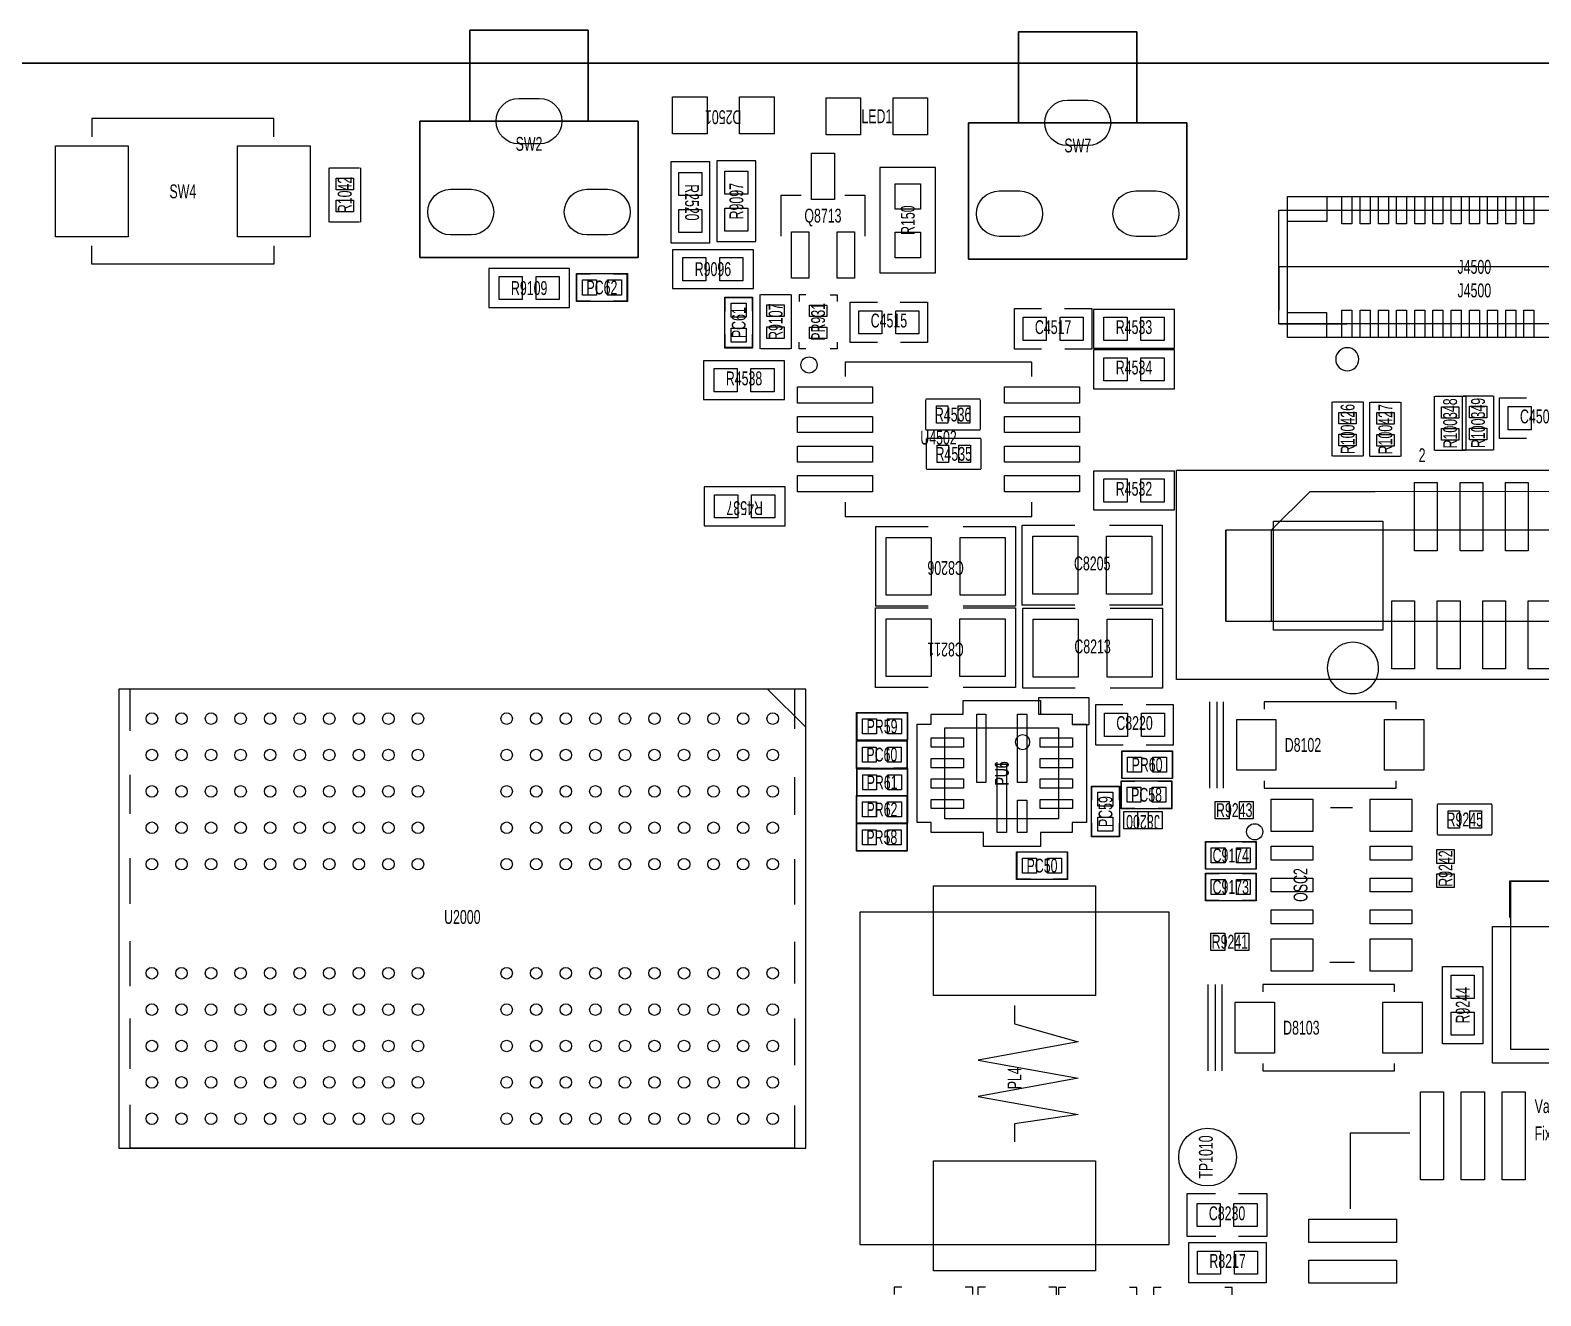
# Model space of a CAD drawing. Extents: x -30 to 128, y -44 to 82.
# Drawn here: x 63.13 to 96.34, y 42.43 to 70.27 of the extents above; entities that cross this region are included whole.
import ezdxf
from ezdxf.enums import TextEntityAlignment as Align

# ---------------------------------------------------------------- set-up
doc = ezdxf.new("R2010")
doc.units = 0
for name, color, linetype in [('BG_DIMENSION-2', 7, 'CONTINUOUS'), ('BG_OUTLINE', 7, 'CONTINUOUS'), ('PG_ASSEMBLY_TOP', 7, 'CONTINUOUS'), ('PG_SILKSCREEN_TOP', 7, 'CONTINUOUS'), ('PIN_TOP', 3, 'CONTINUOUS'), ('RD_ASSEMBLY_TOP', 70, 'CONTINUOUS'), ('RD_SILKSCREEN_TOP', 7, 'CONTINUOUS')]:
    doc.layers.add(name, color=color, linetype=linetype)

msp = doc.modelspace()

# ---------------------------------------------------------------- linework, layer by layer
at = {"layer": 'BG_OUTLINE'}
msp.add_lwpolyline([(-2.54, 28.507944), (-2.54, 67.507866, -0.414214), (-0.508, 69.539866), (110.555786, 69.539866, -0.414214), (112.587786, 67.507866), (112.587786, -11.684, -0.414214), (110.555786, -13.716), (-0.508, -13.716, -0.414214), (-2.54, -11.684), (-2.54, 28.507944)], format="xyb", dxfattribs=at)
msp.add_lwpolyline([(102.427786, 69.539866), (-0.508, 69.539866)], dxfattribs=at)
at = {"layer": 'PG_ASSEMBLY_TOP'}
for points in [[(72.797162, 68.268342), (72.797162, 70.268338), (75.397106, 70.268338), (75.397106, 68.268342)], [(84.862162, 68.232782), (84.862162, 70.232778), (87.462106, 70.232778), (87.462106, 68.232782)], [(71.697088, 65.268348), (71.697088, 68.268342), (76.49718, 68.268342), (76.49718, 65.268348), (71.697088, 65.268348)], [(83.762088, 65.232788), (83.762088, 68.232782), (88.56218, 68.232782), (88.56218, 65.232788), (83.762088, 65.232788)], [(69.702934, 66.04762), (69.702934, 67.24142)], [(69.718428, 67.24142), (70.37324, 67.24142)], [(70.388734, 67.24142), (70.388734, 66.04762)], [(78.071726, 65.59169), (78.071726, 67.36969), (77.216762, 67.36969), (77.216762, 65.59169), (78.071726, 65.59169)], [(79.085186, 65.618614), (79.085186, 67.396614), (78.230222, 67.396614), (78.230222, 65.618614), (79.085186, 65.618614)], [(83.03768, 67.245738), (81.8134, 67.245738)], [(81.8134, 67.245738), (81.8134, 64.934338)], [(83.03768, 64.934338), (83.03768, 67.245738)], [(70.37324, 66.04762), (69.718428, 66.04762)], [(77.252068, 64.58585), (79.030068, 64.58585), (79.030068, 65.440814), (77.252068, 65.440814), (77.252068, 64.58585)], [(73.211944, 64.169036), (74.989944, 64.169036), (74.989944, 65.024), (73.211944, 65.024), (73.211944, 64.169036)], [(81.8134, 64.934338), (83.03768, 64.934338)], [(79.176118, 63.259716), (79.176118, 64.453516)], [(79.191612, 64.453516), (79.846424, 64.453516)], [(79.861918, 64.453516), (79.861918, 63.259716)], [(80.186022, 64.450976), (80.033622, 64.450976), (80.033622, 64.298576)], [(80.719422, 64.450976), (80.871822, 64.450976), (80.871822, 64.298576)], [(81.75625, 63.399416), (81.15935, 63.399416), (81.15935, 64.288416), (81.75625, 64.288416)], [(82.26044, 64.288416), (82.86115, 64.288416), (82.86115, 63.399416), (82.26425, 63.399416)], [(85.367368, 63.255398), (84.770468, 63.255398), (84.770468, 64.144398), (85.367368, 64.144398)], [(85.871558, 64.144398), (86.472268, 64.144398), (86.472268, 63.255398), (85.875368, 63.255398)], [(88.288368, 64.12738), (86.510368, 64.12738), (86.510368, 63.272416), (88.288368, 63.272416), (88.288368, 64.12738)], [(79.846424, 63.259716), (79.191612, 63.259716)], [(80.186022, 63.257176), (80.033622, 63.257176), (80.033622, 63.409576)], [(80.871822, 63.409576), (80.871822, 63.257176), (80.719422, 63.257176)], [(88.288368, 63.23838), (86.510368, 63.23838), (86.510368, 62.383416), (88.288368, 62.383416), (88.288368, 63.23838)], [(79.71409, 62.999112), (77.93609, 62.999112), (77.93609, 62.144148), (79.71409, 62.144148), (79.71409, 62.999112)], [(82.82559, 62.157356), (84.01939, 62.157356)], [(82.82559, 61.48705), (82.82559, 62.141862)], [(84.01939, 62.141862), (84.01939, 61.48705)], [(94.00667, 61.022738), (94.00667, 62.216538)], [(94.022164, 62.216538), (94.676976, 62.216538)], [(94.619826, 61.032644), (94.619826, 62.226444)], [(94.63532, 62.226444), (95.290132, 62.226444)], [(94.69247, 62.216538), (94.69247, 61.022738)], [(95.305626, 62.226444), (95.305626, 61.032644)], [(96.032574, 61.290962), (95.435674, 61.290962), (95.435674, 62.179962), (96.032574, 62.179962)], [(91.753182, 60.898278), (91.753182, 62.092078)], [(91.768676, 62.092078), (92.423488, 62.092078)], [(92.438982, 62.092078), (92.438982, 60.898278)], [(92.582492, 60.89396), (92.582492, 62.08776)], [(92.597986, 62.08776), (93.252798, 62.08776)], [(93.268292, 62.08776), (93.268292, 60.89396)], [(84.01939, 61.471556), (82.82559, 61.471556)], [(82.839814, 61.29274), (84.033614, 61.29274)], [(82.839814, 60.622434), (82.839814, 61.277246)], [(84.033614, 61.277246), (84.033614, 60.622434)], [(92.423488, 60.898278), (91.768676, 60.898278)], [(93.252798, 60.89396), (92.597986, 60.89396)], [(94.676976, 61.022738), (94.022164, 61.022738)], [(95.290132, 61.032644), (94.63532, 61.032644)], [(84.033614, 60.60694), (82.839814, 60.60694)], [(88.288368, 60.57138), (86.510368, 60.57138), (86.510368, 59.716416), (88.288368, 59.716416), (88.288368, 60.57138)], [(77.950568, 59.366912), (79.728568, 59.366912), (79.728568, 60.221876), (77.950568, 60.221876), (77.950568, 59.366912)], [(81.721198, 57.600596), (81.721198, 59.355228)], [(81.721198, 59.355228), (82.874358, 59.355228)], [(83.641438, 59.355228), (84.794598, 59.355228)], [(84.794598, 59.355228), (84.794598, 57.600596)], [(84.943188, 57.624726), (84.943188, 59.379358)], [(84.943188, 59.379358), (86.096348, 59.379358)], [(86.863428, 59.379358), (88.016588, 59.379358)], [(88.016588, 59.379358), (88.016588, 57.624726)], [(89.417906, 57.268872), (89.417906, 59.268868)], [(90.417904, 59.268868), (90.417904, 57.268872)], [(81.719166, 55.807864), (81.719166, 57.562496)], [(81.719166, 57.562496), (82.872326, 57.562496)], [(82.874358, 57.600596), (81.721198, 57.600596)], [(83.639406, 57.562496), (84.792566, 57.562496)], [(84.794598, 57.600596), (83.641438, 57.600596)], [(84.792566, 57.562496), (84.792566, 55.807864)], [(86.096348, 57.624726), (84.943188, 57.624726)], [(84.951316, 55.799482), (84.951316, 57.554114)], [(84.951316, 57.554114), (86.104476, 57.554114)], [(88.016588, 57.624726), (86.863428, 57.624726)], [(86.871556, 57.554114), (88.024716, 57.554114)], [(88.024716, 57.554114), (88.024716, 55.799482)], [(82.872326, 55.807864), (81.719166, 55.807864)], [(84.792566, 55.807864), (83.639406, 55.807864)], [(86.104476, 55.799482), (84.951316, 55.799482)], [(88.024716, 55.799482), (86.871556, 55.799482)], [(87.160862, 54.5465), (86.560152, 54.5465), (86.560152, 55.4355), (87.157052, 55.4355)], [(87.665052, 55.4355), (88.261952, 55.4355), (88.261952, 54.5465), (87.665052, 54.5465)], [(94.074996, 53.251354), (95.268796, 53.251354)], [(94.074996, 52.581048), (94.074996, 53.23586)], [(95.268796, 53.23586), (95.268796, 52.581048)], [(95.268796, 52.565554), (94.074996, 52.565554)], [(81.37144, 50.870358), (81.37144, 43.56227), (88.171528, 43.56227), (88.171528, 50.870358), (81.37144, 50.870358)], [(94.182946, 49.672748), (95.071946, 49.672748), (95.071946, 47.970948), (94.182946, 47.970948), (94.182946, 49.672748)], [(89.194894, 43.739054), (88.568784, 43.739054), (88.568784, 44.678854), (89.191084, 44.678854)], [(89.699084, 44.678854), (90.321384, 44.678854), (90.321384, 43.739054), (89.699084, 43.739054)], [(88.60536, 42.714926), (88.60536, 43.603926), (90.30716, 43.603926), (90.30716, 42.714926), (88.60536, 42.714926)]]:
    msp.add_lwpolyline(points, dxfattribs=at)
for points in [[(98.992182, 66.61277), (98.992182, 63.512954), (90.772234, 63.512954), (90.772234, 66.61277)], [(76.25969, 64.914018), (76.25969, 64.304418), (75.14209, 64.304418), (75.14209, 64.914018)], [(79.01178, 63.276988), (78.40218, 63.276988), (78.40218, 64.394588), (79.01178, 64.394588)], [(111.81842, 60.591446), (111.81842, 55.986426), (88.33104, 55.986426), (88.33104, 60.591446)], [(82.418174, 55.259732), (82.418174, 54.650132), (81.300574, 54.650132), (81.300574, 55.259732)], [(83.242912, 54.924706), (85.74278, 54.924706), (85.74278, 52.92471), (83.242912, 52.92471)], [(81.296002, 54.030626), (81.296002, 54.640226), (82.413602, 54.640226), (82.413602, 54.030626)], [(88.245696, 54.417722), (88.245696, 53.808122), (87.128096, 53.808122), (87.128096, 54.417722)], [(81.302352, 53.42001), (81.302352, 54.02961), (82.419952, 54.02961), (82.419952, 53.42001)], [(87.076788, 52.52339), (86.467188, 52.52339), (86.467188, 53.64099), (87.076788, 53.64099)], [(88.233504, 53.755798), (88.233504, 53.146198), (87.115904, 53.146198), (87.115904, 53.755798)], [(81.298796, 52.82438), (81.298796, 53.43398), (82.416396, 53.43398), (82.416396, 52.82438)], [(82.413094, 52.823364), (82.413094, 52.213764), (81.295494, 52.213764), (81.295494, 52.823364)], [(84.81822, 51.58867), (84.81822, 52.19827), (85.93582, 52.19827), (85.93582, 51.58867)], [(88.968072, 51.81346), (88.968072, 52.42306), (90.085672, 52.42306), (90.085672, 51.81346)], [(88.967818, 51.11877), (88.967818, 51.72837), (90.085418, 51.72837), (90.085418, 51.11877)], [(95.683324, 47.851314), (95.683324, 51.551332), (103.333296, 51.551332), (103.333296, 47.851314)]]:
    msp.add_lwpolyline(points, close=True, dxfattribs=at)
msp.add_lwpolyline([(85.110574, 54.610508, 1), (84.789518, 54.610508, 1), (85.110574, 54.610508)], format="xyb", dxfattribs=at)
at = {"layer": 'PG_SILKSCREEN_TOP'}
for points in [[(75.397106, 68.268342), (75.397106, 70.268338), (72.797162, 70.268338), (72.797162, 68.268342)], [(87.462106, 68.232782), (87.462106, 70.232778), (84.862162, 70.232778), (84.862162, 68.232782)], [(68.48602, 67.92341), (68.48602, 68.32346), (64.486028, 68.32346), (64.486028, 67.92341)], [(76.49718, 68.268342), (71.697088, 68.268342), (71.697088, 65.268348), (76.49718, 65.268348), (76.49718, 68.268342)], [(88.56218, 68.232782), (83.762088, 68.232782), (83.762088, 65.232788), (88.56218, 65.232788), (88.56218, 68.232782)], [(83.03768, 67.245738), (81.8134, 67.245738)], [(81.8134, 67.245738), (81.8134, 64.934338)], [(83.03768, 64.934338), (83.03768, 67.245738)], [(79.640938, 65.739518), (79.640938, 66.639694), (80.077564, 66.639694)], [(81.042764, 66.639694), (81.47939, 66.639694)], [(81.47939, 66.639694), (81.47939, 65.739518)], [(90.582242, 66.312796), (99.182174, 66.312796)], [(90.582242, 63.812928), (90.582242, 66.312796)], [(90.582242, 65.062862), (90.582242, 66.012822)], [(68.48602, 65.523618), (68.48602, 65.123568), (64.486028, 65.123568), (64.486028, 65.523618)], [(75.44689, 64.309244), (75.15098, 64.309244), (75.15098, 64.909192), (75.44689, 64.909192)], [(75.95489, 64.909192), (76.2508, 64.909192), (76.2508, 64.309244)], [(81.8134, 64.934338), (83.03768, 64.934338)], [(90.582242, 65.062862), (90.582242, 64.112902)], [(99.182174, 65.062862), (90.582242, 65.062862)], [(76.2508, 64.309244), (75.95489, 64.309244)], [(78.407006, 64.089788), (78.407006, 64.385698), (79.006954, 64.385698), (79.006954, 64.089788)], [(90.582242, 63.812928), (91.482164, 63.812928)], [(90.582242, 63.812928), (92.082112, 63.812928)], [(99.182174, 63.812928), (90.582242, 63.812928)], [(78.407006, 63.285878), (78.407006, 63.581788)], [(79.006954, 63.581788), (79.006954, 63.285878), (78.407006, 63.285878)], [(81.051146, 62.97041), (81.051146, 62.651894)], [(85.151214, 62.651894), (85.151214, 62.97041), (81.051146, 62.97041)], [(110.71606, 57.269126), (110.717838, 57.269126), (110.717838, 59.283346), (110.70844, 59.283346), (109.87786, 60.113926), (109.87786, 60.118752), (92.70492, 60.113926)], [(81.051146, 59.888882), (81.051146, 59.570366), (85.151214, 59.570366), (85.151214, 59.888882)], [(92.70492, 60.113926), (91.262962, 60.113926), (90.417904, 59.268868), (90.417904, 57.268872)], [(111.717836, 59.268868), (89.417906, 59.268868)], [(89.417906, 59.268868), (89.417906, 57.268872)], [(89.417906, 57.268872), (111.717836, 57.268872), (111.717836, 59.235086), (111.67872, 59.235086)], [(90.417904, 59.268868), (90.417904, 57.268872)], [(80.180942, 55.776622), (65.08115, 55.776622), (65.08115, 45.676566), (80.180942, 45.676566), (80.180942, 55.776622)], [(65.331086, 54.86019), (65.331086, 55.776622)], [(80.180942, 54.93766), (79.34198, 55.776622)], [(79.931006, 55.776622), (79.931006, 54.900068)], [(85.34273, 55.524654), (85.34273, 55.22468), (86.042754, 55.22468), (86.042754, 55.004716), (86.352888, 55.004716), (86.352888, 52.8447), (86.042754, 52.8447), (86.042754, 52.624736), (85.34273, 52.624736), (85.34273, 52.314602), (84.092796, 52.314602), (84.092796, 52.624736), (82.942938, 52.624736), (82.942938, 52.8447), (82.632804, 52.8447), (82.632804, 55.004716), (82.942938, 55.004716), (82.942938, 55.22468), (83.642962, 55.22468), (83.642962, 55.524654), (85.34273, 55.524654)], [(89.064846, 53.598826), (89.064846, 55.498746)], [(89.217246, 55.498746), (89.217246, 53.598826)], [(89.369646, 53.598826), (89.369646, 55.498746)], [(93.164152, 55.498746), (90.26398, 55.498746), (90.26398, 55.336186)], [(93.164152, 55.336186), (93.164152, 55.498746)], [(82.409284, 54.654958), (81.309464, 54.654958), (81.309464, 55.254906), (82.409284, 55.254906), (82.409284, 54.654958)], [(81.304892, 54.6354), (81.600802, 54.6354)], [(81.600802, 54.035452), (81.304892, 54.035452), (81.304892, 54.6354)], [(82.108802, 54.6354), (82.404712, 54.6354), (82.404712, 54.035452), (82.108802, 54.035452)], [(88.236806, 53.812948), (87.136986, 53.812948), (87.136986, 54.412896), (88.236806, 54.412896), (88.236806, 53.812948)], [(65.331086, 53.033168), (65.331086, 53.888386)], [(79.931006, 53.840888), (79.931006, 53.013864)], [(81.311242, 54.024784), (82.411062, 54.024784), (82.411062, 53.424836), (81.311242, 53.424836), (81.311242, 54.024784)], [(86.472014, 53.33619), (86.472014, 53.6321), (87.071962, 53.6321), (87.071962, 53.33619)], [(87.420704, 53.151024), (87.124794, 53.151024), (87.124794, 53.750972), (87.420704, 53.750972)], [(87.928704, 53.750972), (88.224614, 53.750972), (88.224614, 53.151024)], [(90.26398, 53.761386), (90.26398, 53.598826), (93.164152, 53.598826), (93.164152, 53.761386)], [(81.307686, 53.429154), (82.407506, 53.429154), (82.407506, 52.829206), (81.307686, 52.829206), (81.307686, 53.429154)], [(88.224614, 53.151024), (87.928704, 53.151024)], [(92.206572, 53.167026), (91.720924, 53.167026)], [(82.404204, 52.21859), (81.304384, 52.21859), (81.304384, 52.818538), (82.404204, 52.818538), (82.404204, 52.21859)], [(86.472014, 52.53228), (86.472014, 52.82819)], [(87.071962, 52.82819), (87.071962, 52.53228), (86.472014, 52.53228)], [(84.82711, 52.193444), (85.12302, 52.193444)], [(85.12302, 51.593496), (84.82711, 51.593496), (84.82711, 52.193444)], [(85.63102, 52.193444), (85.92693, 52.193444), (85.92693, 51.593496), (85.63102, 51.593496)], [(88.976962, 52.418234), (89.272872, 52.418234)], [(89.272872, 51.818286), (88.976962, 51.818286), (88.976962, 52.418234)], [(89.780872, 52.418234), (90.076782, 52.418234), (90.076782, 51.818286), (89.780872, 51.818286)], [(65.331086, 51.050698), (65.331086, 52.061364)], [(79.931006, 52.032408), (79.931006, 51.041808)], [(88.976708, 51.723544), (89.272618, 51.723544)], [(89.272618, 51.123596), (88.976708, 51.123596), (88.976708, 51.723544)], [(89.780618, 51.723544), (90.076528, 51.723544), (90.076528, 51.123596), (89.780618, 51.123596)], [(98.258376, 51.551332), (95.658432, 51.551332), (95.658432, 50.751486)], [(81.37144, 50.870358), (81.37144, 43.56227), (82.671412, 43.56227)], [(82.631534, 50.870358), (81.37144, 50.870358)], [(86.991444, 43.56227), (88.171528, 43.56227), (88.171528, 50.870358), (86.791546, 50.870358)], [(65.331086, 49.24298), (65.331086, 50.234342)], [(79.931006, 50.2158), (79.931006, 49.302416)], [(91.706192, 49.766982), (92.24645, 49.766982)], [(89.029286, 47.378874), (89.029286, 49.278794)], [(89.181686, 49.278794), (89.181686, 47.378874)], [(89.334086, 47.378874), (89.334086, 49.278794)], [(93.128592, 49.278794), (90.22842, 49.278794), (90.22842, 49.116234)], [(93.128592, 49.116234), (93.128592, 49.278794)], [(65.331086, 47.425864), (65.331086, 48.533812)], [(79.931006, 48.534574), (79.931006, 47.50435)], [(84.771484, 48.81626), (84.771484, 48.41621), (86.171532, 48.016414), (83.971384, 47.616364), (86.171532, 47.216314), (83.971384, 46.816264), (86.171532, 46.416214), (84.771484, 46.216316), (84.771484, 45.816266)], [(90.22842, 47.541434), (90.22842, 47.378874), (93.128592, 47.378874), (93.128592, 47.541434)], [(79.931006, 45.676566), (65.331086, 45.676566), (65.331086, 46.628812)], [(79.931006, 46.619922), (79.931006, 45.676566)], [(93.466158, 46.011084), (92.14866, 46.011084), (92.14866, 44.343828)], [(82.126836, 42.623486), (82.126836, 42.458386)], [(82.291936, 42.623486), (82.126836, 42.623486)], [(83.854036, 42.623486), (83.688936, 42.623486)], [(83.854036, 42.458386), (83.854036, 42.623486)], [(83.96732, 42.621962), (83.96732, 42.456862)], [(84.13242, 42.621962), (83.96732, 42.621962)], [(85.69452, 42.621962), (85.52942, 42.621962)], [(85.69452, 42.456862), (85.69452, 42.621962)], [(85.736684, 42.615612), (85.736684, 42.450512)], [(85.901784, 42.615612), (85.736684, 42.615612)], [(87.463884, 42.615612), (87.298784, 42.615612)], [(87.463884, 42.450512), (87.463884, 42.615612)], [(87.831168, 42.617136), (87.831168, 42.452036)], [(87.996268, 42.617136), (87.831168, 42.617136)], [(89.558368, 42.617136), (89.393268, 42.617136)], [(89.558368, 42.452036), (89.558368, 42.617136)]]:
    msp.add_lwpolyline(points, dxfattribs=at)
for points in [[(92.342208, 63.030862, 1), (91.834208, 63.030862, 1), (92.342208, 63.030862)], [(80.431894, 62.905894, -1), (80.076294, 62.905894, -1), (80.431894, 62.905894)], [(90.23096, 52.638198, -1), (89.87536, 52.638198, -1), (90.23096, 52.638198)]]:
    msp.add_lwpolyline(points, format="xyb", dxfattribs=at)
msp.add_lwpolyline([(92.778326, 56.242458, 1), (91.646614, 56.242446, 1)], format="xyb", close=True, dxfattribs=at)
msp.add_lwpolyline([(86.412832, 54.99481), (86.412832, 55.584598), (85.302852, 55.584598), (85.302852, 55.22468), (86.042754, 55.22468), (86.042754, 54.99481)], close=True, dxfattribs=at)
at = {"layer": 'PIN_TOP'}
for points in [[(73.87209, 68.768341), (74.322178, 68.768341, -1), (74.322178, 67.768343), (73.87209, 67.768343, -1)], [(85.93709, 68.732781), (86.387178, 68.732781, -1), (86.387178, 67.732783), (85.93709, 67.732783, -1)], [(72.371966, 66.768345), (72.822054, 66.768345, -1), (72.822054, 65.768347), (72.371966, 65.768347, -1)], [(75.372214, 66.768345), (75.822302, 66.768345, -1), (75.822302, 65.768347), (75.372214, 65.768347, -1)], [(84.436966, 66.732785), (84.887054, 66.732785, -1), (84.887054, 65.732787), (84.436966, 65.732787, -1)], [(87.437214, 66.732785), (87.887302, 66.732785, -1), (87.887302, 65.732787), (87.437214, 65.732787, -1)]]:
    msp.add_lwpolyline(points, format="xyb", close=True, dxfattribs=at)
for points in [[(78.01102, 68.800218), (78.01102, 67.987418), (77.24902, 67.987418), (77.24902, 68.800218)], [(79.48422, 68.800218), (79.48422, 67.987418), (78.72222, 67.987418), (78.72222, 68.800218)], [(81.38922, 68.78066), (81.38922, 67.96786), (80.62722, 67.96786), (80.62722, 68.78066)], [(82.86242, 68.78066), (82.86242, 67.96786), (82.10042, 67.96786), (82.10042, 68.78066)], [(65.286001, 67.723512), (65.286001, 65.723516), (63.686055, 65.723516), (63.686055, 67.723512)], [(69.285993, 67.723512), (69.285993, 65.723516), (67.686047, 65.723516), (67.686047, 67.723512)], [(80.306164, 66.545206), (80.306164, 67.561206), (80.814164, 67.561206), (80.814164, 66.545206)], [(77.898244, 66.63309), (77.390244, 66.63309), (77.390244, 67.14109), (77.898244, 67.14109)], [(78.911704, 66.660014), (78.403704, 66.660014), (78.403704, 67.168014), (78.911704, 67.168014)], [(69.855334, 67.01282), (70.236334, 67.01282), (70.236334, 66.75882), (69.855334, 66.75882)], [(82.70748, 66.890138), (82.70748, 66.331338), (82.14868, 66.331338), (82.14868, 66.890138)], [(69.855334, 66.53022), (70.236334, 66.53022), (70.236334, 66.27622), (69.855334, 66.27622)], [(91.637104, 66.612897), (91.637104, 66.062987), (90.77706, 66.062987), (90.77706, 66.612897)], [(92.192094, 66.61277), (92.192094, 66.012822), (91.97213, 66.012822), (91.97213, 66.61277)], [(92.592144, 66.61277), (92.592144, 66.012822), (92.37218, 66.012822), (92.37218, 66.61277)], [(92.992194, 66.61277), (92.992194, 66.012822), (92.77223, 66.012822), (92.77223, 66.61277)], [(93.392244, 66.61277), (93.392244, 66.012822), (93.17228, 66.012822), (93.17228, 66.61277)], [(93.792294, 66.61277), (93.792294, 66.012822), (93.57233, 66.012822), (93.57233, 66.61277)], [(94.19209, 66.61277), (94.19209, 66.012822), (93.972126, 66.012822), (93.972126, 66.61277)], [(94.59214, 66.61277), (94.59214, 66.012822), (94.372176, 66.012822), (94.372176, 66.61277)], [(94.99219, 66.61277), (94.99219, 66.012822), (94.772226, 66.012822), (94.772226, 66.61277)], [(95.39224, 66.61277), (95.39224, 66.012822), (95.172276, 66.012822), (95.172276, 66.61277)], [(95.79229, 66.61277), (95.79229, 66.012822), (95.572326, 66.012822), (95.572326, 66.61277)], [(96.192086, 66.61277), (96.192086, 66.012822), (95.972122, 66.012822), (95.972122, 66.61277)], [(77.898244, 65.82029), (77.390244, 65.82029), (77.390244, 66.32829), (77.898244, 66.32829)], [(78.911704, 65.847214), (78.403704, 65.847214), (78.403704, 66.355214), (78.911704, 66.355214)], [(79.869538, 64.818006), (79.869538, 65.834006), (80.250538, 65.834006), (80.250538, 64.818006)], [(80.86979, 64.818006), (80.86979, 65.834006), (81.25079, 65.834006), (81.25079, 64.818006)], [(82.70748, 65.823338), (82.70748, 65.264538), (82.14868, 65.264538), (82.14868, 65.823338)], [(77.480668, 64.759332), (77.480668, 65.267332), (77.988668, 65.267332), (77.988668, 64.759332)], [(78.293468, 64.759332), (78.293468, 65.267332), (78.801468, 65.267332), (78.801468, 64.759332)], [(73.440544, 64.342518), (73.440544, 64.850518), (73.948544, 64.850518), (73.948544, 64.342518)], [(74.253344, 64.342518), (74.253344, 64.850518), (74.761344, 64.850518), (74.761344, 64.342518)], [(75.578208, 64.774318), (75.578208, 64.444118), (75.273408, 64.444118), (75.273408, 64.774318)], [(76.128372, 64.774318), (76.128372, 64.444118), (75.823572, 64.444118), (75.823572, 64.774318)], [(78.87208, 63.95847), (78.54188, 63.95847), (78.54188, 64.26327), (78.87208, 64.26327)], [(79.709518, 63.970916), (79.328518, 63.970916), (79.328518, 64.224916), (79.709518, 64.224916)], [(80.262222, 64.222376), (80.643222, 64.222376), (80.643222, 63.968376), (80.262222, 63.968376)], [(92.192094, 64.112902), (92.192094, 63.512954), (91.97213, 63.512954), (91.97213, 64.112902)], [(92.592144, 64.112902), (92.592144, 63.512954), (92.37218, 63.512954), (92.37218, 64.112902)], [(92.992194, 64.112902), (92.992194, 63.512954), (92.77223, 63.512954), (92.77223, 64.112902)], [(93.392244, 64.112902), (93.392244, 63.512954), (93.17228, 63.512954), (93.17228, 64.112902)], [(93.792294, 64.112902), (93.792294, 63.512954), (93.57233, 63.512954), (93.57233, 64.112902)], [(94.19209, 64.112902), (94.19209, 63.512954), (93.972126, 63.512954), (93.972126, 64.112902)], [(94.59214, 64.112902), (94.59214, 63.512954), (94.372176, 63.512954), (94.372176, 64.112902)], [(94.99219, 64.112902), (94.99219, 63.512954), (94.772226, 63.512954), (94.772226, 64.112902)], [(95.39224, 64.112902), (95.39224, 63.512954), (95.172276, 63.512954), (95.172276, 64.112902)], [(95.79229, 64.112902), (95.79229, 63.512954), (95.572326, 63.512954), (95.572326, 64.112902)], [(96.192086, 64.112902), (96.192086, 63.512954), (95.972122, 63.512954), (95.972122, 64.112902)], [(81.85785, 64.097916), (81.85785, 63.589916), (81.34985, 63.589916), (81.34985, 64.097916)], [(82.67065, 64.097916), (82.67065, 63.589916), (82.16265, 63.589916), (82.16265, 64.097916)], [(85.468968, 63.953898), (85.468968, 63.445898), (84.960968, 63.445898), (84.960968, 63.953898)], [(86.281768, 63.953898), (86.281768, 63.445898), (85.773768, 63.445898), (85.773768, 63.953898)], [(87.246968, 63.953898), (87.246968, 63.445898), (86.738968, 63.445898), (86.738968, 63.953898)], [(88.059768, 63.953898), (88.059768, 63.445898), (87.551768, 63.445898), (87.551768, 63.953898)], [(91.632278, 64.062737), (91.632278, 63.512827), (90.772234, 63.512827), (90.772234, 64.062737)], [(78.87208, 63.408306), (78.54188, 63.408306), (78.54188, 63.713106), (78.87208, 63.713106)], [(79.709518, 63.488316), (79.328518, 63.488316), (79.328518, 63.742316), (79.709518, 63.742316)], [(80.643222, 63.485776), (80.262222, 63.485776), (80.262222, 63.739776), (80.643222, 63.739776)], [(78.67269, 62.82563), (78.67269, 62.31763), (78.16469, 62.31763), (78.16469, 62.82563)], [(79.48549, 62.82563), (79.48549, 62.31763), (78.97749, 62.31763), (78.97749, 62.82563)], [(87.246968, 63.064898), (87.246968, 62.556898), (86.738968, 62.556898), (86.738968, 63.064898)], [(88.059768, 63.064898), (88.059768, 62.556898), (87.551768, 62.556898), (87.551768, 63.064898)], [(80.000094, 62.423294), (81.651094, 62.423294), (81.651094, 62.067694), (80.000094, 62.067694)], [(84.551266, 62.423294), (86.202266, 62.423294), (86.202266, 62.067694), (84.551266, 62.067694)], [(83.05419, 61.623956), (83.05419, 62.004956), (83.30819, 62.004956), (83.30819, 61.623956)], [(83.53679, 61.623956), (83.53679, 62.004956), (83.79079, 62.004956), (83.79079, 61.623956)], [(91.905582, 61.863478), (92.286582, 61.863478), (92.286582, 61.609478), (91.905582, 61.609478)], [(92.734892, 61.85916), (93.115892, 61.85916), (93.115892, 61.60516), (92.734892, 61.60516)], [(94.15907, 61.987938), (94.54007, 61.987938), (94.54007, 61.733938), (94.15907, 61.733938)], [(94.772226, 61.997844), (95.153226, 61.997844), (95.153226, 61.743844), (94.772226, 61.743844)], [(96.134174, 61.989462), (96.134174, 61.481462), (95.626174, 61.481462), (95.626174, 61.989462)], [(80.000094, 61.773308), (81.651094, 61.773308), (81.651094, 61.417708), (80.000094, 61.417708)], [(84.551266, 61.773308), (86.202266, 61.773308), (86.202266, 61.417708), (84.551266, 61.417708)], [(94.15907, 61.505338), (94.54007, 61.505338), (94.54007, 61.251338), (94.15907, 61.251338)], [(94.772226, 61.515244), (95.153226, 61.515244), (95.153226, 61.261244), (94.772226, 61.261244)], [(80.000094, 61.123068), (81.651094, 61.123068), (81.651094, 60.767468), (80.000094, 60.767468)], [(83.068414, 60.75934), (83.068414, 61.14034), (83.322414, 61.14034), (83.322414, 60.75934)], [(83.551014, 60.75934), (83.551014, 61.14034), (83.805014, 61.14034), (83.805014, 60.75934)], [(84.551266, 61.123068), (86.202266, 61.123068), (86.202266, 60.767468), (84.551266, 60.767468)], [(91.905582, 61.380878), (92.286582, 61.380878), (92.286582, 61.126878), (91.905582, 61.126878)], [(92.734892, 61.37656), (93.115892, 61.37656), (93.115892, 61.12256), (92.734892, 61.12256)], [(80.000094, 60.473082), (81.651094, 60.473082), (81.651094, 60.117482), (80.000094, 60.117482)], [(84.551266, 60.473082), (86.202266, 60.473082), (86.202266, 60.117482), (84.551266, 60.117482)], [(87.246968, 60.397898), (87.246968, 59.889898), (86.738968, 59.889898), (86.738968, 60.397898)], [(88.059768, 60.397898), (88.059768, 59.889898), (87.551768, 59.889898), (87.551768, 60.397898)], [(93.568012, 60.318904), (94.067884, 60.318904), (94.067884, 58.81878), (93.568012, 58.81878)], [(94.56801, 60.318904), (95.067882, 60.318904), (95.067882, 58.81878), (94.56801, 58.81878)], [(95.568008, 60.318904), (96.06788, 60.318904), (96.06788, 58.81878), (95.568008, 58.81878)], [(78.179168, 59.540394), (78.179168, 60.048394), (78.687168, 60.048394), (78.687168, 59.540394)], [(78.991968, 59.540394), (78.991968, 60.048394), (79.499968, 60.048394), (79.499968, 59.540394)], [(92.867861, 59.468893), (92.867861, 57.068847), (90.467815, 57.068847), (90.467815, 59.468893)], [(85.171788, 57.867042), (85.171788, 59.137042), (86.162388, 59.137042), (86.162388, 57.867042)], [(86.797388, 57.867042), (86.797388, 59.137042), (87.787988, 59.137042), (87.787988, 57.867042)], [(82.940398, 59.112912), (82.940398, 57.842912), (81.949798, 57.842912), (81.949798, 59.112912)], [(84.565998, 59.112912), (84.565998, 57.842912), (83.575398, 57.842912), (83.575398, 59.112912)], [(93.067886, 57.71896), (93.567758, 57.71896), (93.567758, 56.218836), (93.067886, 56.218836)], [(94.067884, 57.71896), (94.567756, 57.71896), (94.567756, 56.218836), (94.067884, 56.218836)], [(95.067882, 57.71896), (95.567754, 57.71896), (95.567754, 56.218836), (95.067882, 56.218836)], [(96.06788, 57.71896), (96.567752, 57.71896), (96.567752, 56.218836), (96.06788, 56.218836)], [(82.938366, 57.32018), (82.938366, 56.05018), (81.947766, 56.05018), (81.947766, 57.32018)], [(84.563966, 57.32018), (84.563966, 56.05018), (83.573366, 56.05018), (83.573366, 57.32018)], [(85.179916, 56.041798), (85.179916, 57.311798), (86.170516, 57.311798), (86.170516, 56.041798)], [(86.805516, 56.041798), (86.805516, 57.311798), (87.796116, 57.311798), (87.796116, 56.041798)], [(83.941158, 53.725318), (83.941158, 55.223918), (84.144358, 55.223918), (84.144358, 53.725318)], [(84.841334, 53.725318), (84.841334, 55.223918), (85.044534, 55.223918), (85.044534, 53.725318)], [(86.750652, 54.737), (86.750652, 55.245), (87.258652, 55.245), (87.258652, 54.737)], [(87.563452, 54.737), (87.563452, 55.245), (88.071452, 55.245), (88.071452, 54.737)], [(81.736692, 55.120032), (81.736692, 54.789832), (81.431892, 54.789832), (81.431892, 55.120032)], [(82.286856, 55.120032), (82.286856, 54.789832), (81.982056, 54.789832), (81.982056, 55.120032)], [(90.520266, 55.107586), (90.520266, 53.989986), (89.656666, 53.989986), (89.656666, 55.107586)], [(93.771466, 55.107586), (93.771466, 53.989986), (92.907866, 53.989986), (92.907866, 55.107586)], [(81.42732, 54.170326), (81.42732, 54.500526), (81.73212, 54.500526), (81.73212, 54.170326)], [(81.977484, 54.170326), (81.977484, 54.500526), (82.282284, 54.500526), (82.282284, 54.170326)], [(82.93735, 54.70144), (83.64855, 54.70144), (83.64855, 54.49824), (82.93735, 54.49824)], [(85.337142, 54.70144), (86.048342, 54.70144), (86.048342, 54.49824), (85.337142, 54.49824)], [(82.93735, 54.251352), (83.64855, 54.251352), (83.64855, 54.048152), (82.93735, 54.048152)], [(85.337142, 54.251352), (86.048342, 54.251352), (86.048342, 54.048152), (85.337142, 54.048152)], [(87.564214, 54.278022), (87.564214, 53.947822), (87.259414, 53.947822), (87.259414, 54.278022)], [(88.114378, 54.278022), (88.114378, 53.947822), (87.809578, 53.947822), (87.809578, 54.278022)], [(81.43367, 53.55971), (81.43367, 53.88991), (81.73847, 53.88991), (81.73847, 53.55971)], [(81.983834, 53.55971), (81.983834, 53.88991), (82.288634, 53.88991), (82.288634, 53.55971)], [(84.594446, 54.124098), (84.594446, 52.625498), (84.391246, 52.625498), (84.391246, 54.124098)], [(82.93735, 53.801264), (83.64855, 53.801264), (83.64855, 53.598064), (82.93735, 53.598064)], [(85.337142, 53.801264), (86.048342, 53.801264), (86.048342, 53.598064), (85.337142, 53.598064)], [(86.937088, 53.204872), (86.606888, 53.204872), (86.606888, 53.509672), (86.937088, 53.509672)], [(87.552022, 53.616098), (87.552022, 53.285898), (87.247222, 53.285898), (87.247222, 53.616098)], [(88.102186, 53.616098), (88.102186, 53.285898), (87.797386, 53.285898), (87.797386, 53.616098)], [(81.430114, 52.96408), (81.430114, 53.29428), (81.734914, 53.29428), (81.734914, 52.96408)], [(81.980278, 52.96408), (81.980278, 53.29428), (82.285078, 53.29428), (82.285078, 52.96408)], [(82.93735, 53.351176), (83.64855, 53.351176), (83.64855, 53.147976), (82.93735, 53.147976)], [(85.044534, 53.330348), (85.044534, 52.619148), (84.841334, 52.619148), (84.841334, 53.330348)], [(85.337142, 53.351176), (86.048342, 53.351176), (86.048342, 53.147976), (85.337142, 53.147976)], [(89.183464, 52.923948), (89.183464, 53.304948), (89.488264, 53.304948), (89.488264, 52.923948)], [(90.021664, 53.304948), (90.021664, 52.923948), (89.716864, 52.923948), (89.716864, 53.304948)], [(90.415872, 53.358288), (91.330272, 53.358288), (91.330272, 52.647088), (90.415872, 52.647088)], [(92.590112, 53.358288), (93.504512, 53.358288), (93.504512, 52.647088), (92.590112, 52.647088)], [(86.937088, 52.654708), (86.606888, 52.654708), (86.606888, 52.959508), (86.937088, 52.959508)], [(87.177372, 52.702206), (87.177372, 53.083206), (87.710772, 53.083206), (87.710772, 52.702206)], [(87.482172, 52.702206), (87.482172, 53.083206), (88.015572, 53.083206), (88.015572, 52.702206)], [(94.303596, 52.717954), (94.303596, 53.098954), (94.557596, 53.098954), (94.557596, 52.717954)], [(94.786196, 52.717954), (94.786196, 53.098954), (95.040196, 53.098954), (95.040196, 52.717954)], [(81.731612, 52.683664), (81.731612, 52.353464), (81.426812, 52.353464), (81.426812, 52.683664)], [(82.281776, 52.683664), (82.281776, 52.353464), (81.976976, 52.353464), (81.976976, 52.683664)], [(89.09939, 51.95316), (89.09939, 52.28336), (89.40419, 52.28336), (89.40419, 51.95316)], [(89.649554, 51.95316), (89.649554, 52.28336), (89.954354, 52.28336), (89.954354, 51.95316)], [(90.415872, 52.319428), (91.330272, 52.319428), (91.330272, 52.014628), (90.415872, 52.014628)], [(92.590112, 52.319428), (93.504512, 52.319428), (93.504512, 52.014628), (92.590112, 52.014628)], [(94.058994, 52.248308), (94.439994, 52.248308), (94.439994, 51.943508), (94.058994, 51.943508)], [(84.949538, 51.72837), (84.949538, 52.05857), (85.254338, 52.05857), (85.254338, 51.72837)], [(85.499702, 51.72837), (85.499702, 52.05857), (85.804502, 52.05857), (85.804502, 51.72837)], [(89.099136, 51.25847), (89.099136, 51.58867), (89.403936, 51.58867), (89.403936, 51.25847)], [(89.6493, 51.25847), (89.6493, 51.58867), (89.9541, 51.58867), (89.9541, 51.25847)], [(90.415872, 51.619404), (91.330272, 51.619404), (91.330272, 51.314604), (90.415872, 51.314604)], [(92.590112, 51.619404), (93.504512, 51.619404), (93.504512, 51.314604), (92.590112, 51.314604)], [(94.439994, 51.410108), (94.058994, 51.410108), (94.058994, 51.714908), (94.439994, 51.714908)], [(82.993484, 51.4477), (86.549484, 51.4477), (86.549484, 49.0347), (82.993484, 49.0347)], [(90.415872, 50.91938), (91.330272, 50.91938), (91.330272, 50.61458), (90.415872, 50.61458)], [(92.590112, 50.91938), (93.504512, 50.91938), (93.504512, 50.61458), (92.590112, 50.61458)], [(95.283274, 47.55134), (95.283274, 50.551334), (97.383346, 50.551334), (97.383346, 47.55134)], [(89.08796, 50.028602), (89.08796, 50.409602), (89.39276, 50.409602), (89.39276, 50.028602)], [(89.92616, 50.409602), (89.92616, 50.028602), (89.62136, 50.028602), (89.62136, 50.409602)], [(90.415872, 50.28692), (91.330272, 50.28692), (91.330272, 49.57572), (90.415872, 49.57572)], [(92.590112, 50.28692), (93.504512, 50.28692), (93.504512, 49.57572), (92.590112, 49.57572)], [(94.881446, 48.974248), (94.373446, 48.974248), (94.373446, 49.482248), (94.881446, 49.482248)], [(90.484706, 48.887634), (90.484706, 47.770034), (89.621106, 47.770034), (89.621106, 48.887634)], [(93.735906, 48.887634), (93.735906, 47.770034), (92.872306, 47.770034), (92.872306, 48.887634)], [(94.881446, 48.161448), (94.373446, 48.161448), (94.373446, 48.669448), (94.881446, 48.669448)], [(94.202758, 46.916594), (94.202758, 44.986194), (93.694758, 44.986194), (93.694758, 46.916594)], [(95.10268, 46.916594), (95.10268, 44.986194), (94.59468, 44.986194), (94.59468, 46.916594)], [(96.002602, 46.916594), (96.002602, 44.986194), (95.494602, 44.986194), (95.494602, 46.916594)], [(82.993484, 45.397928), (86.549484, 45.397928), (86.549484, 42.984928), (82.993484, 42.984928)], [(88.784684, 43.954954), (88.784684, 44.462954), (89.292684, 44.462954), (89.292684, 43.954954)], [(89.597484, 43.954954), (89.597484, 44.462954), (90.105484, 44.462954), (90.105484, 43.954954)], [(93.17355, 43.607228), (91.24315, 43.607228), (91.24315, 44.115228), (93.17355, 44.115228)], [(89.30386, 43.413426), (89.30386, 42.905426), (88.79586, 42.905426), (88.79586, 43.413426)], [(90.11666, 43.413426), (90.11666, 42.905426), (89.60866, 42.905426), (89.60866, 43.413426)], [(93.17355, 42.707052), (91.24315, 42.707052), (91.24315, 43.215052), (93.17355, 43.215052)]]:
    msp.add_lwpolyline(points, close=True, dxfattribs=at)
for centre, radius in [((65.806066, 55.126636), 0.127), ((66.456052, 55.126636), 0.127), ((67.106038, 55.126636), 0.127), ((67.756024, 55.126636), 0.127), ((68.40601, 55.126636), 0.127), ((69.055996, 55.126636), 0.127), ((69.705982, 55.126636), 0.127), ((70.355968, 55.126636), 0.127), ((71.005954, 55.126636), 0.127), ((71.65594, 55.126636), 0.127), ((73.606152, 55.126636), 0.127), ((74.256138, 55.126636), 0.127), ((74.906124, 55.126636), 0.127), ((75.55611, 55.126636), 0.127), ((76.206096, 55.126636), 0.127), ((76.856082, 55.126636), 0.127), ((77.506068, 55.126636), 0.127), ((78.156054, 55.126636), 0.127), ((78.80604, 55.126636), 0.127), ((79.456026, 55.126636), 0.127), ((65.806066, 54.326536), 0.127), ((66.456052, 54.326536), 0.127), ((67.106038, 54.326536), 0.127), ((67.756024, 54.326536), 0.127), ((68.40601, 54.326536), 0.127), ((69.055996, 54.326536), 0.127), ((69.705982, 54.326536), 0.127), ((70.355968, 54.326536), 0.127), ((71.005954, 54.326536), 0.127), ((71.65594, 54.326536), 0.127), ((73.606152, 54.326536), 0.127), ((74.256138, 54.326536), 0.127), ((74.906124, 54.326536), 0.127), ((75.55611, 54.326536), 0.127), ((76.206096, 54.326536), 0.127), ((76.856082, 54.326536), 0.127), ((77.506068, 54.326536), 0.127), ((78.156054, 54.326536), 0.127), ((78.80604, 54.326536), 0.127), ((79.456026, 54.326536), 0.127), ((65.806066, 53.52669), 0.127), ((66.456052, 53.52669), 0.127), ((67.106038, 53.52669), 0.127), ((67.756024, 53.52669), 0.127), ((68.40601, 53.52669), 0.127), ((69.055996, 53.52669), 0.127), ((69.705982, 53.52669), 0.127), ((70.355968, 53.52669), 0.127), ((71.005954, 53.52669), 0.127), ((71.65594, 53.52669), 0.127), ((73.606152, 53.52669), 0.127), ((74.256138, 53.52669), 0.127), ((74.906124, 53.52669), 0.127), ((75.55611, 53.52669), 0.127), ((76.206096, 53.52669), 0.127), ((76.856082, 53.52669), 0.127), ((77.506068, 53.52669), 0.127), ((78.156054, 53.52669), 0.127), ((78.80604, 53.52669), 0.127), ((79.456026, 53.52669), 0.127), ((65.806066, 52.72659), 0.127), ((66.456052, 52.72659), 0.127), ((67.106038, 52.72659), 0.127), ((67.756024, 52.72659), 0.127), ((68.40601, 52.72659), 0.127), ((69.055996, 52.72659), 0.127), ((69.705982, 52.72659), 0.127), ((70.355968, 52.72659), 0.127), ((71.005954, 52.72659), 0.127), ((71.65594, 52.72659), 0.127), ((73.606152, 52.72659), 0.127), ((74.256138, 52.72659), 0.127), ((74.906124, 52.72659), 0.127), ((75.55611, 52.72659), 0.127), ((76.206096, 52.72659), 0.127), ((76.856082, 52.72659), 0.127), ((77.506068, 52.72659), 0.127), ((78.156054, 52.72659), 0.127), ((78.80604, 52.72659), 0.127), ((79.456026, 52.72659), 0.127), ((65.806066, 51.92649), 0.127), ((66.456052, 51.92649), 0.127), ((67.106038, 51.92649), 0.127), ((67.756024, 51.92649), 0.127), ((68.40601, 51.92649), 0.127), ((69.055996, 51.92649), 0.127), ((69.705982, 51.92649), 0.127), ((70.355968, 51.92649), 0.127), ((71.005954, 51.92649), 0.127), ((71.65594, 51.92649), 0.127), ((73.606152, 51.92649), 0.127), ((74.256138, 51.92649), 0.127), ((74.906124, 51.92649), 0.127), ((75.55611, 51.92649), 0.127), ((76.206096, 51.92649), 0.127), ((76.856082, 51.92649), 0.127), ((77.506068, 51.92649), 0.127), ((78.156054, 51.92649), 0.127), ((78.80604, 51.92649), 0.127), ((79.456026, 51.92649), 0.127), ((65.806066, 49.526698), 0.127), ((66.456052, 49.526698), 0.127), ((67.106038, 49.526698), 0.127), ((67.756024, 49.526698), 0.127), ((68.40601, 49.526698), 0.127), ((69.055996, 49.526698), 0.127), ((69.705982, 49.526698), 0.127), ((70.355968, 49.526698), 0.127), ((71.005954, 49.526698), 0.127), ((71.65594, 49.526698), 0.127), ((73.606152, 49.526698), 0.127), ((74.256138, 49.526698), 0.127), ((74.906124, 49.526698), 0.127), ((75.55611, 49.526698), 0.127), ((76.206096, 49.526698), 0.127), ((76.856082, 49.526698), 0.127), ((77.506068, 49.526698), 0.127), ((78.156054, 49.526698), 0.127), ((78.80604, 49.526698), 0.127), ((79.456026, 49.526698), 0.127), ((65.806066, 48.726598), 0.127), ((66.456052, 48.726598), 0.127), ((67.106038, 48.726598), 0.127), ((67.756024, 48.726598), 0.127), ((68.40601, 48.726598), 0.127), ((69.055996, 48.726598), 0.127), ((69.705982, 48.726598), 0.127), ((70.355968, 48.726598), 0.127), ((71.005954, 48.726598), 0.127), ((71.65594, 48.726598), 0.127), ((73.606152, 48.726598), 0.127), ((74.256138, 48.726598), 0.127), ((74.906124, 48.726598), 0.127), ((75.55611, 48.726598), 0.127), ((76.206096, 48.726598), 0.127), ((76.856082, 48.726598), 0.127), ((77.506068, 48.726598), 0.127), ((78.156054, 48.726598), 0.127), ((78.80604, 48.726598), 0.127), ((79.456026, 48.726598), 0.127), ((65.806066, 47.926498), 0.127), ((66.456052, 47.926498), 0.127), ((67.106038, 47.926498), 0.127), ((67.756024, 47.926498), 0.127), ((68.40601, 47.926498), 0.127), ((69.055996, 47.926498), 0.127), ((69.705982, 47.926498), 0.127), ((70.355968, 47.926498), 0.127), ((71.005954, 47.926498), 0.127), ((71.65594, 47.926498), 0.127), ((73.606152, 47.926498), 0.127), ((74.256138, 47.926498), 0.127), ((74.906124, 47.926498), 0.127), ((75.55611, 47.926498), 0.127), ((76.206096, 47.926498), 0.127), ((76.856082, 47.926498), 0.127), ((77.506068, 47.926498), 0.127), ((78.156054, 47.926498), 0.127), ((78.80604, 47.926498), 0.127), ((79.456026, 47.926498), 0.127), ((65.806066, 47.126652), 0.127), ((66.456052, 47.126652), 0.127), ((67.106038, 47.126652), 0.127), ((67.756024, 47.126652), 0.127), ((68.40601, 47.126652), 0.127), ((69.055996, 47.126652), 0.127), ((69.705982, 47.126652), 0.127), ((70.355968, 47.126652), 0.127), ((71.005954, 47.126652), 0.127), ((71.65594, 47.126652), 0.127), ((73.606152, 47.126652), 0.127), ((74.256138, 47.126652), 0.127), ((74.906124, 47.126652), 0.127), ((75.55611, 47.126652), 0.127), ((76.206096, 47.126652), 0.127), ((76.856082, 47.126652), 0.127), ((77.506068, 47.126652), 0.127), ((78.156054, 47.126652), 0.127), ((78.80604, 47.126652), 0.127), ((79.456026, 47.126652), 0.127), ((65.806066, 46.326552), 0.127), ((66.456052, 46.326552), 0.127), ((67.106038, 46.326552), 0.127), ((67.756024, 46.326552), 0.127), ((68.40601, 46.326552), 0.127), ((69.055996, 46.326552), 0.127), ((69.705982, 46.326552), 0.127), ((70.355968, 46.326552), 0.127), ((71.005954, 46.326552), 0.127), ((71.65594, 46.326552), 0.127), ((73.606152, 46.326552), 0.127), ((74.256138, 46.326552), 0.127), ((74.906124, 46.326552), 0.127), ((75.55611, 46.326552), 0.127), ((76.206096, 46.326552), 0.127), ((76.856082, 46.326552), 0.127), ((77.506068, 46.326552), 0.127), ((78.156054, 46.326552), 0.127), ((78.80604, 46.326552), 0.127), ((79.456026, 46.326552), 0.127), ((89.01684, 45.483272), 0.635)]:
    msp.add_circle(centre, radius, dxfattribs=at)

# ---------------------------------------------------------------- texts
at = {"layer": 'BG_DIMENSION-2', "width": 0.666667}
for s, p in [('Value:1.25T-2AAB', (96.208342, 46.451266)), ('Fixed pad(R2_1x3_0) move 0.25mm inward', (96.208342, 45.851318))]:
    msp.add_text(s, height=0.3048, dxfattribs=at).set_placement(p)
at = {"layer": 'PG_SILKSCREEN_TOP', "width": 0.666667}
msp.add_text('2', height=0.3048, dxfattribs=at).set_placement((93.657166, 60.767722))
at = {"layer": 'RD_ASSEMBLY_TOP', "width": 0.666667}
for s, rotation, p in [('D2501', 180, (78.36662, 68.508118)), ('R2520', 270, (77.529944, 66.48069)), ('R150', 90, (82.57794, 66.090038)), ('PC61', 90, (78.85938, 63.835788)), ('R4537', 180, (78.839568, 59.908694)), ('C8206', 180, (83.257898, 58.592212)), ('C8211', 180, (83.255866, 56.79948)), ('PU6', 90, (84.645246, 53.924708)), ('PC59', 90, (86.924388, 53.08219)), ('J8200', 180, (87.596472, 53.007006)), ('PL4', 90, (84.923884, 47.216314)), ('TP1010', 90, (89.13114, 45.483272))]:
    msp.add_text(s, height=0.3048, rotation=rotation, dxfattribs=at).set_placement(p, align=Align.CENTER)
for s, p in [('SW2', (74.097134, 67.615816)), ('SW7', (86.162134, 67.580256)), ('SW4', (66.486024, 66.571114)), ('J4500', (94.882208, 64.910462)), ('PC62', (75.70089, 64.456818)), ('C4515', (82.01025, 63.729616)), ('C4517', (85.621368, 63.585598)), ('R4533', (87.399368, 63.585598)), ('R4534', (87.399368, 62.696598)), ('R4538', (78.82509, 62.45733)), ('C4501', (96.286574, 61.621162)), ('U4502', (83.10118, 61.156088)), ('R4532', (87.399368, 60.029598)), ('C8205', (86.479888, 58.387742)), ('C8213', (86.488016, 56.562498)), ('C8220', (87.411052, 54.8767)), ('PR59', (81.859374, 54.802532)), ('PC60', (81.854802, 54.183026)), ('PR60', (87.686896, 53.960522)), ('PR61', (81.861152, 53.57241)), ('PC58', (87.674704, 53.298598)), ('PR62', (81.857596, 52.97678)), ('PR58', (81.854294, 52.366164)), ('C9174', (89.526872, 51.96586)), ('PC50', (85.37702, 51.74107)), ('C9173', (89.526618, 51.27117)), ('U2000', (72.631046, 50.612294)), ('C8230', (89.445084, 44.094654)), ('R8217', (89.45626, 43.045126))]:
    msp.add_text(s, height=0.3048, dxfattribs=at).set_placement(p, align=Align.CENTER)
at = {"layer": 'RD_SILKSCREEN_TOP', "width": 0.666667}
for s, p in [('LED1', (81.74482, 68.22186)), ('SW2', (74.097134, 67.615816)), ('SW7', (86.162134, 67.580256)), ('SW4', (66.486024, 66.571114)), ('Q8713', (80.560164, 66.037206)), ('R9096', (78.141068, 64.860932)), ('PC62', (75.70089, 64.456818)), ('R9109', (74.100944, 64.444118)), ('J4500', (94.882208, 64.392556)), ('R4536', (83.42249, 61.662056)), ('R4535', (83.436714, 60.79744)), ('PR59', (81.859374, 54.802532)), ('PC60', (81.854802, 54.183026)), ('D8102', (91.114372, 54.396386)), ('PR60', (87.686896, 53.960522)), ('PR61', (81.861152, 53.57241)), ('PC58', (87.674704, 53.298598)), ('PR62', (81.857596, 52.97678)), ('R9243', (89.602564, 52.962048)), ('R9245', (94.671896, 52.756054)), ('PR58', (81.854294, 52.366164)), ('C9174', (89.526872, 51.96586)), ('PC50', (85.37702, 51.74107)), ('C9173', (89.526618, 51.27117)), ('R9241', (89.50706, 50.066702)), ('D8103', (91.078812, 48.176434))]:
    msp.add_text(s, height=0.3048, dxfattribs=at).set_placement(p, align=Align.CENTER)
for s, p in [('R1042', (70.198234, 66.64452)), ('R9097', (78.810104, 66.507614)), ('R150', (82.57794, 66.090038)), ('PC61', (78.85938, 63.835788)), ('R9107', (79.671418, 63.856616)), ('PR931', (80.605122, 63.854076)), ('R100348', (94.50197, 61.619638)), ('R100349', (95.115126, 61.629544)), ('R100426', (92.248482, 61.495178)), ('R100427', (93.077792, 61.49086)), ('PU6', (84.645246, 53.919628)), ('PC59', (86.924388, 53.08219)), ('R9242', (94.401894, 51.829208)), ('OSC2', (91.213432, 51.467004)), ('R9244', (94.779846, 48.821848)), ('PL4', (84.923884, 47.216314))]:
    msp.add_text(s, height=0.3048, rotation=90, dxfattribs=at).set_placement(p, align=Align.CENTER)

doc.saveas('drawing.dxf')
